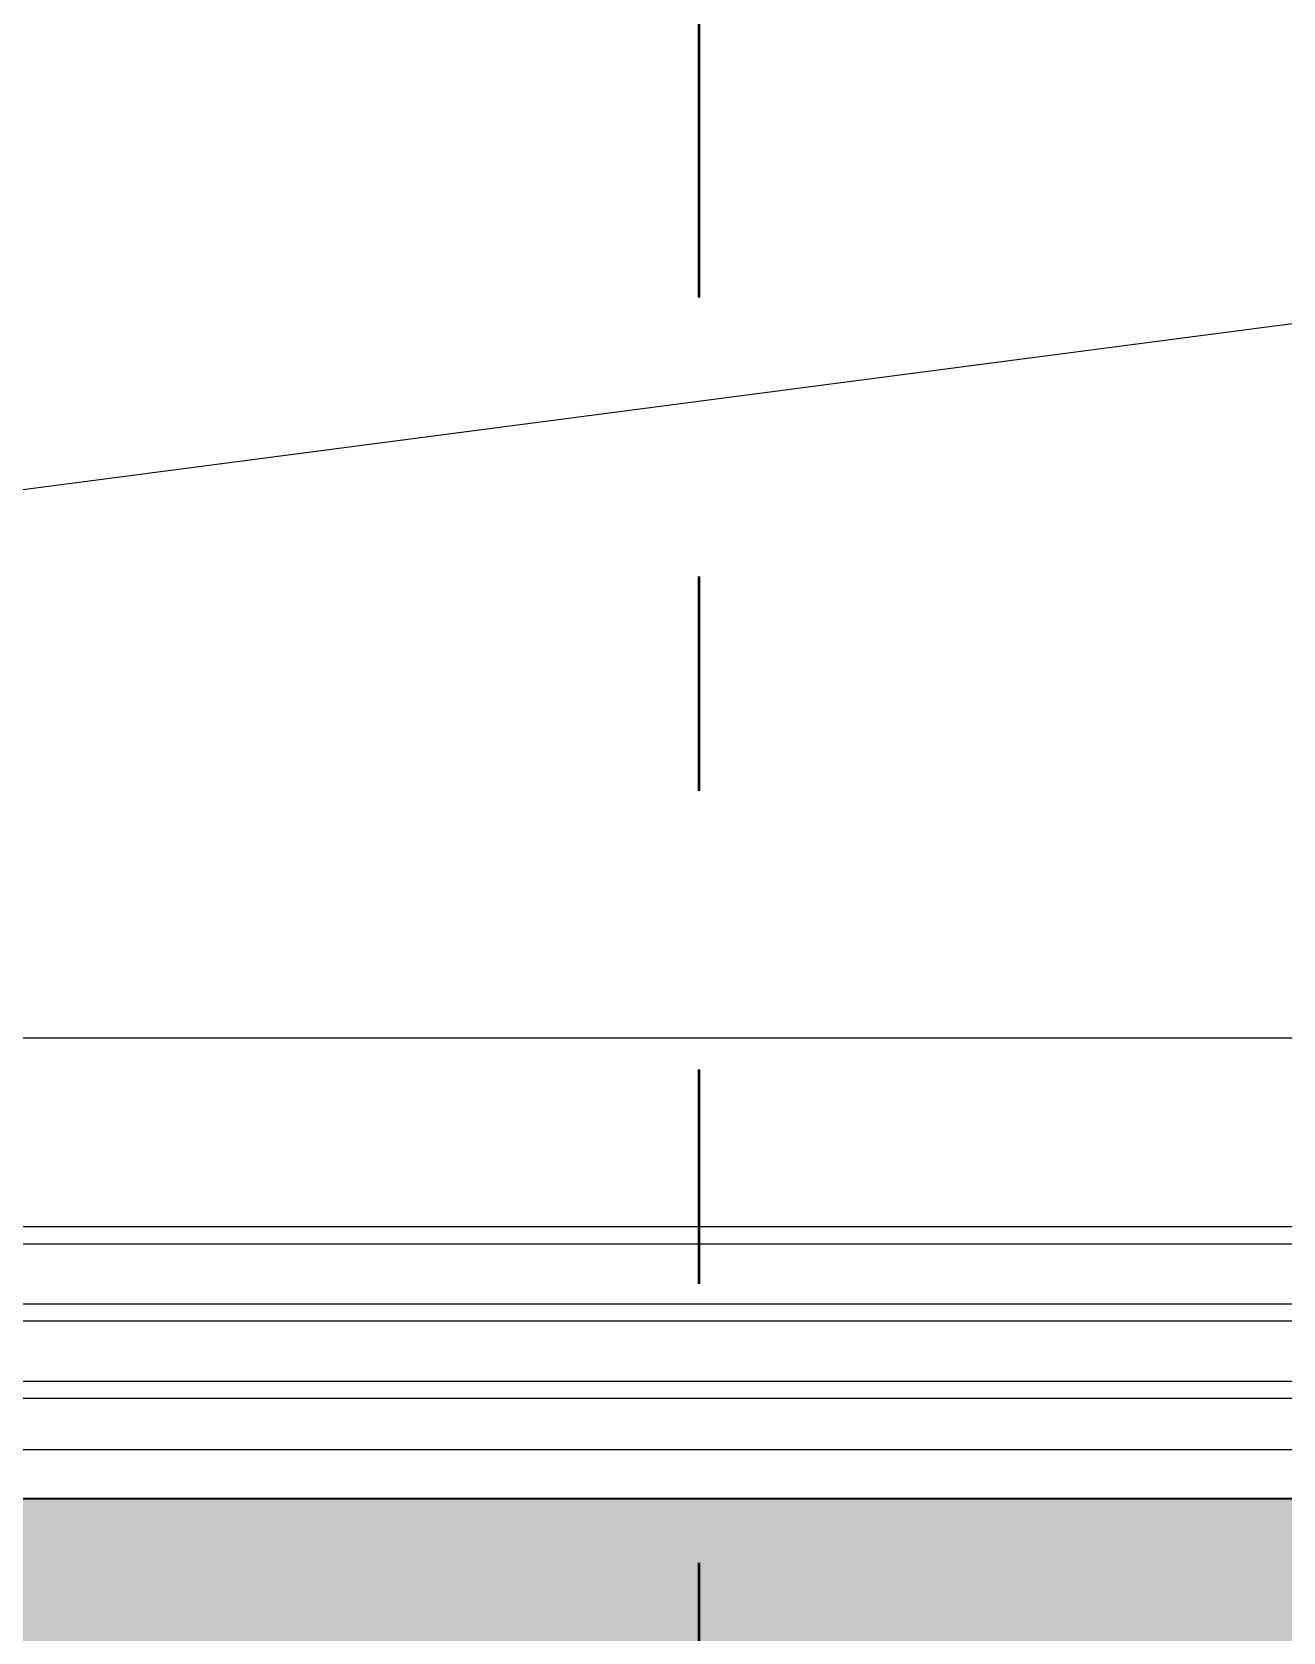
# Model space of a CAD drawing. Header units: centimetres. Extents: x 0.3 to 84.3, y 0.3 to 59.7.
# Drawn here: x 51.559 to 52.142, y 11.662 to 12.408 of the extents above; entities that cross this region are included whole.
import ezdxf

# ---------------------------------------------------------------- set-up
doc = ezdxf.new("R2010")
doc.units = ezdxf.units.CM
for name, pattern in [('AUSGEZOGEN', [0]), ('LINIE_23', [0.79, 0.4, -0.13, 0, -0.13, 0, -0.13]), ('PHANTOM', [63.5, 31.75, -6.35, 6.35, -6.35, 6.35, -6.35]), ('PUNKT', [6.35, 0, -6.35]), ('RAND', [44.45, 12.7, -6.35, 12.7, -6.35, 0, -6.35]), ('VERDECKT', [9.525, 6.35, -3.175])]:
    doc.linetypes.add(name, pattern=pattern)
for name, color, linetype, lineweight in [('Bauachsen grob', 7, 'RAND', 25), ('Bodenplatte', 7, 'AUSGEZOGEN', 35), ('Decke', 7, 'AUSGEZOGEN', 35), ('Fenster', 7, 'AUSGEZOGEN', 35), ('Oeffnungsrichtung Fenster', 7, 'AUSGEZOGEN', 25), ('Vorhangbrett', 7, 'AUSGEZOGEN', 25)]:
    doc.layers.add(name, color=color, linetype=linetype, lineweight=lineweight)

msp = doc.modelspace()

# ---------------------------------------------------------------- hatches: boundary and pattern name
at = {"layer": 'Bodenplatte', "linetype": 'AUSGEZOGEN', "lineweight": 25, "true_color": 0xe0ffe0}
msp.add_hatch(color=254, dxfattribs=at).paths.add_polyline_path([(31.66, 16.114), (31.66, 15.954), (47.44, 15.954), (47.44, 11.564), (62.72, 11.564), (62.72, 11.724), (47.6, 11.724), (47.6, 16.114)])

# ---------------------------------------------------------------- linework, layer by layer
at = {"layer": 'Bauachsen grob', "color": 32, "linetype": 'LINIE_23', "lineweight": 50, "true_color": 0xc36e14}
msp.add_line((51.87, 1.394), (51.87, 57.974), dxfattribs=at)
at = {"layer": 'Bodenplatte', "color": 92, "linetype": 'VERDECKT', "lineweight": 35, "true_color": 0x00c600}
msp.add_line((47.6, 11.724), (62.72, 11.724), dxfattribs=at)
at = {"layer": 'Decke', "color": 96, "linetype": 'PHANTOM', "lineweight": 35, "true_color": 0x006e00}
msp.add_line((47.6, 11.724), (62.72, 11.724), dxfattribs=at)
at = {"layer": 'Fenster', "color": 7, "linetype": 'AUSGEZOGEN', "lineweight": 25}
for p, q in [((52.529, 11.9386), (49.724, 11.9386)), ((52.55697, 11.85059), (49.69603, 11.85059)), ((52.55697, 11.84259), (49.69603, 11.84259)), ((52.55697, 11.81459), (49.69603, 11.81459)), ((52.55697, 11.80659), (49.69603, 11.80659)), ((52.55697, 11.77859), (49.69603, 11.77859)), ((52.55697, 11.77059), (49.69603, 11.77059)), ((52.53337, 11.7466), (49.71962, 11.7466)), ((49.6796, 11.724), (52.5734, 11.724))]:
    msp.add_line(p, q, dxfattribs=at)
at = {"layer": 'Oeffnungsrichtung Fenster', "color": 7, "linetype": 'VERDECKT', "lineweight": 25}
msp.add_line((49.596, 11.9386), (52.63119, 12.33523), dxfattribs=at)
at = {"layer": 'Vorhangbrett', "color": 191, "linetype": 'PUNKT', "lineweight": 25, "true_color": 0xbe96ea}
msp.add_line((47.96, 12.234), (62.21, 12.234), dxfattribs=at)

doc.saveas('drawing.dxf')
